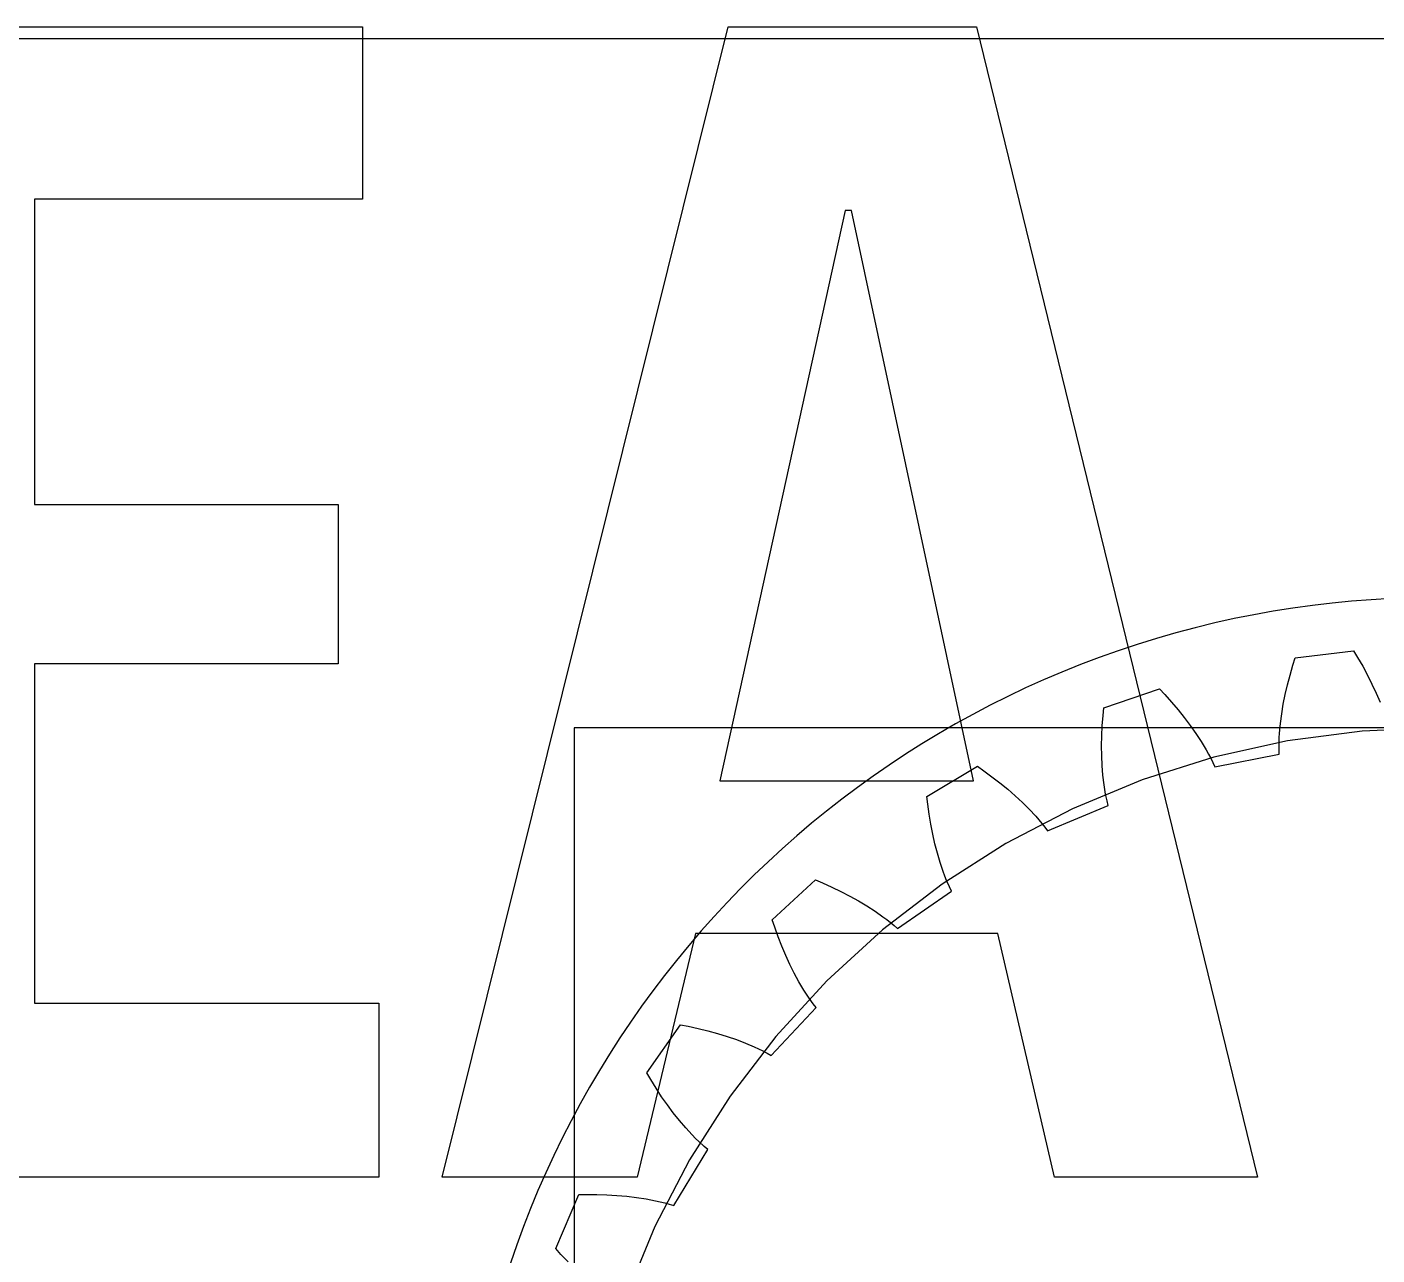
# Model space of a CAD drawing. Header units: millimetres. Extents: x -658 to 1307, y -81 to 472.
# Drawn here: x 450.84 to 459.83, y 374.62 to 382.79 of the extents above; entities that cross this region are included whole.
import ezdxf

# ---------------------------------------------------------------- set-up
doc = ezdxf.new("R2010")
doc.units = ezdxf.units.MM
doc.layers.get('0').update_dxf_attribs({"true_color": 0xffffff})
for name, color, linetype, true_color in [('a', 7, 'Continuous', 0xffffff), ('gears', 134, 'Continuous', 0x009987), ('Layer1', 252, 'Continuous', 0x777799), ('Layer2', 36, 'Continuous', 0x664400), ('Layer3', 134, 'Continuous', 0x009987), ('Layer4', 252, 'Continuous', 0x777799), ('servo', 36, 'Continuous', 0x664400), ('Version_1', 252, 'Continuous', 0x777799)]:
    doc.layers.add(name, color=color, linetype=linetype, true_color=true_color)

# ---------------------------------------------------------------- blocks, each defined once
blk = doc.blocks.new('Group_10')
at = {"layer": 'a'}
for p, q in [((4.61541, 12.37489), (4.996, 12.46753)), ((4.61541, 12.37489, 3), (4.996, 12.46753, 3)), ((4.996, 12.46753), (5.02758, 12.42695)), ((4.996, 12.46753, 3), (5.02758, 12.42695, 3)), ((4.996, 12.46753), (4.996, 12.46753, 3)), ((5.02758, 12.42695), (5.06812, 12.37241)), ((5.02758, 12.42695, 3), (5.06812, 12.37241, 3)), ((5.02758, 12.42695), (5.02758, 12.42695, 3)), ((4.59507, 12.25727), (4.60601, 12.32434)), ((4.59507, 12.25727, 3), (4.60601, 12.32434, 3)), ((4.60601, 12.32434), (4.61541, 12.37489)), ((4.60601, 12.32434, 3), (4.61541, 12.37489, 3)), ((4.60601, 12.32434), (4.60601, 12.32434, 3)), ((4.61541, 12.37489), (4.61541, 12.37489, 3)), ((5.06812, 12.37241), (5.10683, 12.31736)), ((5.06812, 12.37241, 3), (5.10683, 12.31736, 3)), ((5.06812, 12.37241), (5.06812, 12.37241, 3)), ((5.10683, 12.31736), (5.14362, 12.26183)), ((5.10683, 12.31736, 3), (5.14362, 12.26183, 3)), ((5.10683, 12.31736), (5.10683, 12.31736, 3)), ((4.58599, 12.19059), (4.59507, 12.25727)), ((4.58599, 12.19059, 3), (4.59507, 12.25727, 3)), ((4.59507, 12.25727), (4.59507, 12.25727, 3)), ((5.14362, 12.26183), (5.1784, 12.2058)), ((5.14362, 12.26183, 3), (5.1784, 12.2058, 3)), ((5.14362, 12.26183), (5.14362, 12.26183, 3)), ((4.57884, 12.12436), (4.58599, 12.19059)), ((4.57884, 12.12436, 3), (4.58599, 12.19059, 3)), ((4.58599, 12.19059), (4.58599, 12.19059, 3)), ((5.1784, 12.2058), (5.21106, 12.14928)), ((5.1784, 12.2058, 3), (5.21106, 12.14928, 3)), ((5.1784, 12.2058), (5.1784, 12.2058, 3)), ((3.38939, 11.89291), (3.74239, 12.06265)), ((3.38939, 11.89291, 3), (3.74239, 12.06265, 3)), ((3.74239, 12.06265), (3.78172, 12.02953)), ((3.74239, 12.06265, 3), (3.78172, 12.02953, 3)), ((3.74239, 12.06265), (3.74239, 12.06265, 3)), ((4.57067, 11.99341), (4.5737, 12.05861)), ((4.57067, 11.99341, 3), (4.5737, 12.05861, 3)), ((4.5737, 12.05861), (4.57884, 12.12436)), ((4.5737, 12.05861, 3), (4.57884, 12.12436, 3)), ((4.5737, 12.05861), (4.5737, 12.05861, 3)), ((4.57884, 12.12436), (4.57884, 12.12436, 3)), ((3.78172, 12.02953), (3.83272, 11.98461)), ((3.78172, 12.02953, 3), (3.83272, 11.98461, 3)), ((3.78172, 12.02953), (3.78172, 12.02953, 3)), ((3.83272, 11.98461), (3.88202, 11.93881)), ((3.83272, 11.98461, 3), (3.88202, 11.93881, 3)), ((3.83272, 11.98461), (3.83272, 11.98461, 3)), ((4.56989, 11.92881), (4.57067, 11.99341)), ((4.56989, 11.92881, 3), (4.57067, 11.99341, 3)), ((4.57067, 11.99341), (4.57067, 11.99341, 3)), ((3.3907, 11.84151), (3.38939, 11.89291)), ((3.3907, 11.84151, 3), (3.38939, 11.89291, 3)), ((3.38939, 11.89291), (3.38939, 11.89291, 3)), ((3.88202, 11.93881), (3.92956, 11.89213)), ((3.88202, 11.93881, 3), (3.92956, 11.89213, 3)), ((3.88202, 11.93881), (3.88202, 11.93881, 3)), ((3.92956, 11.89213), (3.97523, 11.84456)), ((3.92956, 11.89213, 3), (3.97523, 11.84456, 3)), ((3.92956, 11.89213), (3.92956, 11.89213, 3)), ((4.57156, 11.86491), (4.56989, 11.92881)), ((4.57156, 11.86491, 3), (4.56989, 11.92881, 3)), ((4.56989, 11.92881), (4.56989, 11.92881, 3)), ((4.5734, 11.83325), (4.57156, 11.86491)), ((4.5734, 11.83325, 3), (4.57156, 11.86491, 3)), ((4.57156, 11.86491), (4.57156, 11.86491, 3)), ((3.39394, 11.77362), (3.3907, 11.84151)), ((3.39394, 11.77362, 3), (3.3907, 11.84151, 3)), ((3.3907, 11.84151), (3.3907, 11.84151, 3)), ((3.97523, 11.84456), (4.01892, 11.79607)), ((3.97523, 11.84456, 3), (4.01892, 11.79607, 3)), ((3.97523, 11.84456), (3.97523, 11.84456, 3)), ((4.01892, 11.79607), (4.06049, 11.74662)), ((4.01892, 11.79607, 3), (4.06049, 11.74662, 3)), ((4.01892, 11.79607), (4.01892, 11.79607, 3)), ((4.57598, 11.80181), (4.5734, 11.83325)), ((4.57598, 11.80181, 3), (4.5734, 11.83325, 3)), ((4.5734, 11.83325), (4.5734, 11.83325, 3)), ((4.58141, 11.75512), (4.57598, 11.80181)), ((4.58141, 11.75512, 3), (4.57598, 11.80181, 3)), ((4.57598, 11.80181), (4.57598, 11.80181, 3)), ((3.39893, 11.70652), (3.39394, 11.77362)), ((3.39893, 11.70652, 3), (3.39394, 11.77362, 3)), ((3.39394, 11.77362), (3.39394, 11.77362, 3)), ((3.4057, 11.64025), (3.39893, 11.70652)), ((3.4057, 11.64025, 3), (3.39893, 11.70652, 3)), ((3.39893, 11.70652), (3.39893, 11.70652, 3)), ((4.06049, 11.74662), (4.09973, 11.69615)), ((4.06049, 11.74662, 3), (4.09973, 11.69615, 3)), ((4.06049, 11.74662), (4.06049, 11.74662, 3)), ((4.09973, 11.69615), (4.11838, 11.6705)), ((4.09973, 11.69615, 3), (4.11838, 11.6705, 3)), ((4.09973, 11.69615), (4.09973, 11.69615, 3)), ((4.16974, 11.59165), (4.58626, 11.72438)), ((4.16974, 11.59165, 3), (4.58626, 11.72438, 3)), ((4.58626, 11.72438), (4.58141, 11.75512)), ((4.58626, 11.72438, 3), (4.58141, 11.75512, 3)), ((4.58141, 11.75512), (4.58141, 11.75512, 3)), ((4.58626, 11.72438), (4.58626, 11.72438, 3)), ((3.41434, 11.57487), (3.4057, 11.64025)), ((3.41434, 11.57487, 3), (3.4057, 11.64025, 3)), ((3.4057, 11.64025), (3.4057, 11.64025, 3)), ((4.11838, 11.6705), (4.13632, 11.64456)), ((4.11838, 11.6705, 3), (4.13632, 11.64456, 3)), ((4.11838, 11.6705), (4.11838, 11.6705, 3)), ((4.13632, 11.64456), (4.15348, 11.61829)), ((4.13632, 11.64456, 3), (4.15348, 11.61829, 3)), ((4.13632, 11.64456), (4.13632, 11.64456, 3)), ((4.15348, 11.61829), (4.16974, 11.59165)), ((4.15348, 11.61829, 3), (4.16974, 11.59165, 3)), ((4.15348, 11.61829), (4.15348, 11.61829, 3)), ((3.42494, 11.51046), (3.41434, 11.57487)), ((3.42494, 11.51046, 3), (3.41434, 11.57487, 3)), ((3.41434, 11.57487), (3.41434, 11.57487, 3)), ((3.4376, 11.44711), (3.42494, 11.51046)), ((3.4376, 11.44711, 3), (3.42494, 11.51046, 3)), ((3.42494, 11.51046), (3.42494, 11.51046, 3)), ((4.16974, 11.59165), (4.16974, 11.59165, 3)), ((3.45252, 11.38495), (3.4376, 11.44711)), ((3.45252, 11.38495, 3), (3.4376, 11.44711, 3)), ((3.4376, 11.44711), (3.4376, 11.44711, 3)), ((2.29036, 11.16655), (2.60036, 11.40598)), ((2.29036, 11.16655, 3), (2.60036, 11.40598, 3)), ((2.60036, 11.40598), (2.64571, 11.38176)), ((2.60036, 11.40598, 3), (2.64571, 11.38176, 3)), ((2.60036, 11.40598), (2.60036, 11.40598, 3)), ((2.64571, 11.38176), (2.70494, 11.34842)), ((2.64571, 11.38176, 3), (2.70494, 11.34842, 3)), ((2.64571, 11.38176), (2.64571, 11.38176, 3)), ((2.70494, 11.34842), (2.76269, 11.31388)), ((2.70494, 11.34842, 3), (2.76269, 11.31388, 3)), ((2.70494, 11.34842), (2.70494, 11.34842, 3)), ((3.46091, 11.35437), (3.45252, 11.38495)), ((3.46091, 11.35437, 3), (3.45252, 11.38495, 3)), ((3.45252, 11.38495), (3.45252, 11.38495, 3)), ((3.46997, 11.32415), (3.46091, 11.35437)), ((3.46997, 11.32415, 3), (3.46091, 11.35437, 3)), ((3.46091, 11.35437), (3.46091, 11.35437, 3)), ((2.76269, 11.31388), (2.81889, 11.2781)), ((2.76269, 11.31388, 3), (2.81889, 11.2781, 3)), ((2.76269, 11.31388), (2.76269, 11.31388, 3)), ((2.81889, 11.2781), (2.87345, 11.24107)), ((2.81889, 11.2781, 3), (2.87345, 11.24107, 3)), ((2.81889, 11.2781), (2.81889, 11.2781, 3)), ((2.87345, 11.24107), (2.92627, 11.20272)), ((2.87345, 11.24107, 3), (2.92627, 11.20272, 3)), ((2.87345, 11.24107), (2.87345, 11.24107, 3)), ((3.1163, 11.03413), (3.49612, 11.25055)), ((3.1163, 11.03413, 3), (3.49612, 11.25055, 3)), ((3.48498, 11.27961), (3.46997, 11.32415)), ((3.48498, 11.27961, 3), (3.46997, 11.32415, 3)), ((3.46997, 11.32415), (3.46997, 11.32415, 3)), ((3.49612, 11.25055), (3.48498, 11.27961)), ((3.49612, 11.25055, 3), (3.48498, 11.27961, 3)), ((3.48498, 11.27961), (3.48498, 11.27961, 3)), ((3.49612, 11.25055), (3.49612, 11.25055, 3)), ((2.30233, 11.11655), (2.29036, 11.16655)), ((2.30233, 11.11655, 3), (2.29036, 11.16655, 3)), ((2.29036, 11.16655), (2.29036, 11.16655, 3)), ((2.92627, 11.20272), (2.97721, 11.16299)), ((2.92627, 11.20272, 3), (2.97721, 11.16299, 3)), ((2.92627, 11.20272), (2.92627, 11.20272, 3)), ((2.97721, 11.16299), (3.02608, 11.12178)), ((2.97721, 11.16299, 3), (3.02608, 11.12178, 3)), ((2.97721, 11.16299), (2.97721, 11.16299, 3)), ((2.31962, 11.05082), (2.30233, 11.11655)), ((2.31962, 11.05082, 3), (2.30233, 11.11655, 3)), ((2.30233, 11.11655), (2.30233, 11.11655, 3)), ((3.02608, 11.12178), (3.04966, 11.10058)), ((3.02608, 11.12178, 3), (3.04966, 11.10058, 3)), ((3.02608, 11.12178), (3.02608, 11.12178, 3)), ((3.04966, 11.10058), (3.07261, 11.07893)), ((3.04966, 11.10058, 3), (3.07261, 11.07893, 3)), ((3.04966, 11.10058), (3.04966, 11.10058, 3)), ((3.07261, 11.07893), (3.09485, 11.0568)), ((3.07261, 11.07893, 3), (3.09485, 11.0568, 3)), ((3.07261, 11.07893), (3.07261, 11.07893, 3)), ((3.09485, 11.0568), (3.1163, 11.03413)), ((3.09485, 11.0568, 3), (3.1163, 11.03413, 3)), ((3.09485, 11.0568), (3.09485, 11.0568, 3)), ((2.33844, 10.98622), (2.31962, 11.05082)), ((2.33844, 10.98622, 3), (2.31962, 11.05082, 3)), ((2.31962, 11.05082), (2.31962, 11.05082, 3)), ((2.35885, 10.9228), (2.33844, 10.98622)), ((2.35885, 10.9228, 3), (2.33844, 10.98622, 3)), ((2.33844, 10.98622), (2.33844, 10.98622, 3)), ((3.1163, 11.03413), (3.1163, 11.03413, 3)), ((2.38089, 10.86065), (2.35885, 10.9228)), ((2.38089, 10.86065, 3), (2.35885, 10.9228, 3)), ((2.35885, 10.9228), (2.35885, 10.9228, 3)), ((2.40465, 10.79985), (2.38089, 10.86065)), ((2.40465, 10.79985, 3), (2.38089, 10.86065, 3)), ((2.38089, 10.86065), (2.38089, 10.86065, 3)), ((2.43021, 10.74053), (2.40465, 10.79985)), ((2.43021, 10.74053, 3), (2.40465, 10.79985, 3)), ((2.40465, 10.79985), (2.40465, 10.79985, 3)), ((2.45773, 10.68282), (2.43021, 10.74053)), ((2.45773, 10.68282, 3), (2.43021, 10.74053, 3)), ((2.43021, 10.74053), (2.43021, 10.74053, 3)), ((2.47229, 10.65465), (2.45773, 10.68282)), ((2.47229, 10.65465, 3), (2.45773, 10.68282, 3)), ((2.45773, 10.68282), (2.45773, 10.68282, 3)), ((2.48743, 10.62698), (2.47229, 10.65465)), ((2.48743, 10.62698, 3), (2.47229, 10.65465, 3)), ((2.47229, 10.65465), (2.47229, 10.65465, 3)), ((2.51138, 10.58654), (2.48743, 10.62698)), ((2.51138, 10.58654, 3), (2.48743, 10.62698, 3)), ((2.48743, 10.62698), (2.48743, 10.62698, 3)), ((1.36637, 10.22757), (1.61982, 10.52622)), ((1.36637, 10.22757, 3), (1.61982, 10.52622, 3)), ((1.61982, 10.52622), (1.66921, 10.51195)), ((1.61982, 10.52622, 3), (1.66921, 10.51195, 3)), ((1.61982, 10.52622), (1.61982, 10.52622, 3)), ((2.20179, 10.26976), (2.52831, 10.56042)), ((2.20179, 10.26976, 3), (2.52831, 10.56042, 3)), ((2.52831, 10.56042), (2.51138, 10.58654)), ((2.52831, 10.56042, 3), (2.51138, 10.58654, 3)), ((2.51138, 10.58654), (2.51138, 10.58654, 3)), ((2.52831, 10.56042), (2.52831, 10.56042, 3)), ((1.66921, 10.51195), (1.73408, 10.49166)), ((1.66921, 10.51195, 3), (1.73408, 10.49166, 3)), ((1.66921, 10.51195), (1.66921, 10.51195, 3)), ((1.73408, 10.49166), (1.79774, 10.46988)), ((1.73408, 10.49166, 3), (1.79774, 10.46988, 3)), ((1.73408, 10.49166), (1.73408, 10.49166, 3)), ((1.79774, 10.46988), (1.86015, 10.44657)), ((1.79774, 10.46988, 3), (1.86015, 10.44657, 3)), ((1.79774, 10.46988), (1.79774, 10.46988, 3)), ((1.86015, 10.44657), (1.92122, 10.42169)), ((1.86015, 10.44657, 3), (1.92122, 10.42169, 3)), ((1.86015, 10.44657), (1.86015, 10.44657, 3)), ((1.92122, 10.42169), (1.98086, 10.39516)), ((1.92122, 10.42169, 3), (1.98086, 10.39516, 3)), ((1.92122, 10.42169), (1.92122, 10.42169, 3)), ((1.98086, 10.39516), (2.03895, 10.36689)), ((1.98086, 10.39516, 3), (2.03895, 10.36689, 3)), ((1.98086, 10.39516), (1.98086, 10.39516, 3)), ((2.03895, 10.36689), (2.09532, 10.33674)), ((2.03895, 10.36689, 3), (2.09532, 10.33674, 3)), ((2.03895, 10.36689), (2.03895, 10.36689, 3)), ((2.09532, 10.33674), (2.1228, 10.3209)), ((2.09532, 10.33674, 3), (2.1228, 10.3209, 3)), ((2.09532, 10.33674), (2.09532, 10.33674, 3)), ((2.1228, 10.3209), (2.14974, 10.3045)), ((2.1228, 10.3209, 3), (2.14974, 10.3045, 3)), ((2.1228, 10.3209), (2.1228, 10.3209, 3)), ((2.14974, 10.3045), (2.1761, 10.28748)), ((2.14974, 10.3045, 3), (2.1761, 10.28748, 3)), ((2.14974, 10.3045), (2.14974, 10.3045, 3)), ((2.1761, 10.28748), (2.20179, 10.26976)), ((2.1761, 10.28748, 3), (2.20179, 10.26976, 3)), ((2.1761, 10.28748), (2.1761, 10.28748, 3)), ((2.20179, 10.26976), (2.20179, 10.26976, 3)), ((1.38847, 10.18115), (1.36637, 10.22757)), ((1.38847, 10.18115, 3), (1.36637, 10.22757, 3)), ((1.36637, 10.22757), (1.36637, 10.22757, 3)), ((1.41905, 10.12045), (1.38847, 10.18115)), ((1.41905, 10.12045, 3), (1.38847, 10.18115, 3)), ((1.38847, 10.18115), (1.38847, 10.18115, 3)), ((1.45089, 10.06117), (1.41905, 10.12045)), ((1.45089, 10.06117, 3), (1.41905, 10.12045, 3)), ((1.41905, 10.12045), (1.41905, 10.12045, 3)), ((1.48404, 10.00339), (1.45089, 10.06117)), ((1.48404, 10.00339, 3), (1.45089, 10.06117, 3)), ((1.45089, 10.06117), (1.45089, 10.06117, 3)), ((1.51852, 9.94718), (1.48404, 10.00339)), ((1.51852, 9.94718, 3), (1.48404, 10.00339, 3)), ((1.48404, 10.00339), (1.48404, 10.00339, 3)), ((1.5544, 9.89265), (1.51852, 9.94718)), ((1.5544, 9.89265, 3), (1.51852, 9.94718, 3)), ((1.51852, 9.94718), (1.51852, 9.94718, 3)), ((1.59174, 9.83993), (1.5544, 9.89265)), ((1.59174, 9.83993, 3), (1.5544, 9.89265, 3)), ((1.5544, 9.89265), (1.5544, 9.89265, 3)), ((1.63065, 9.78921), (1.59174, 9.83993)), ((1.63065, 9.78921, 3), (1.59174, 9.83993, 3)), ((1.59174, 9.83993), (1.59174, 9.83993, 3)), ((1.65075, 9.76468), (1.63065, 9.78921)), ((1.65075, 9.76468, 3), (1.63065, 9.78921, 3)), ((1.63065, 9.78921), (1.63065, 9.78921, 3)), ((1.67132, 9.74076), (1.65075, 9.76468)), ((1.67132, 9.74076, 3), (1.65075, 9.76468, 3)), ((1.65075, 9.76468), (1.65075, 9.76468, 3)), ((1.70315, 9.70618), (1.67132, 9.74076)), ((1.70315, 9.70618, 3), (1.67132, 9.74076, 3)), ((1.67132, 9.74076), (1.67132, 9.74076, 3)), ((1.46619, 9.33196), (1.72514, 9.68416)), ((1.46619, 9.33196, 3), (1.72514, 9.68416, 3)), ((1.72514, 9.68416), (1.70315, 9.70618)), ((1.72514, 9.68416, 3), (1.70315, 9.70618, 3)), ((1.70315, 9.70618), (1.70315, 9.70618, 3)), ((1.72514, 9.68416), (1.72514, 9.68416, 3)), ((0.65779, 9.117), (0.84361, 9.46181)), ((0.65779, 9.117, 3), (0.84361, 9.46181, 3)), ((0.84361, 9.46181), (0.89489, 9.45813)), ((0.84361, 9.46181, 3), (0.89489, 9.45813, 3)), ((0.84361, 9.46181), (0.84361, 9.46181, 3)), ((0.89489, 9.45813), (0.96256, 9.45177)), ((0.89489, 9.45813, 3), (0.96256, 9.45177, 3)), ((0.89489, 9.45813), (0.89489, 9.45813, 3)), ((0.96256, 9.45177), (1.02936, 9.4437)), ((0.96256, 9.45177, 3), (1.02936, 9.4437, 3)), ((0.96256, 9.45177), (0.96256, 9.45177, 3)), ((1.02936, 9.4437), (1.09525, 9.43388)), ((1.02936, 9.4437, 3), (1.09525, 9.43388, 3)), ((1.02936, 9.4437), (1.02936, 9.4437, 3)), ((1.09525, 9.43388), (1.16016, 9.42223)), ((1.09525, 9.43388, 3), (1.16016, 9.42223, 3)), ((1.09525, 9.43388), (1.09525, 9.43388, 3)), ((1.16016, 9.42223), (1.22401, 9.40868)), ((1.16016, 9.42223, 3), (1.22401, 9.40868, 3)), ((1.16016, 9.42223), (1.16016, 9.42223, 3)), ((1.22401, 9.40868), (1.28671, 9.39311)), ((1.22401, 9.40868, 3), (1.28671, 9.39311, 3)), ((1.22401, 9.40868), (1.22401, 9.40868, 3)), ((1.28671, 9.39311), (1.34812, 9.37534)), ((1.28671, 9.39311, 3), (1.34812, 9.37534, 3)), ((1.28671, 9.39311), (1.28671, 9.39311, 3)), ((1.34812, 9.37534), (1.37829, 9.36556)), ((1.34812, 9.37534, 3), (1.37829, 9.36556, 3)), ((1.34812, 9.37534), (1.34812, 9.37534, 3)), ((1.37829, 9.36556), (1.40805, 9.35512)), ((1.37829, 9.36556, 3), (1.40805, 9.35512, 3)), ((1.37829, 9.36556), (1.37829, 9.36556, 3)), ((1.40805, 9.35512), (1.43737, 9.34395)), ((1.40805, 9.35512, 3), (1.43737, 9.34395, 3)), ((1.40805, 9.35512), (1.40805, 9.35512, 3)), ((1.43737, 9.34395), (1.46619, 9.33196)), ((1.43737, 9.34395, 3), (1.46619, 9.33196, 3)), ((1.43737, 9.34395), (1.43737, 9.34395, 3)), ((1.46619, 9.33196), (1.46619, 9.33196, 3)), ((0.68907, 9.07619), (0.65779, 9.117)), ((0.68907, 9.07619, 3), (0.65779, 9.117, 3)), ((0.65779, 9.117), (0.65779, 9.117, 3)), ((0.73159, 9.02317), (0.68907, 9.07619)), ((0.73159, 9.02317, 3), (0.68907, 9.07619, 3)), ((0.68907, 9.07619), (0.68907, 9.07619, 3)), ((0.77507, 8.97181), (0.73159, 9.02317)), ((0.77507, 8.97181, 3), (0.73159, 9.02317, 3)), ((0.73159, 9.02317), (0.73159, 9.02317, 3)), ((0.8195, 8.92218), (0.77507, 8.97181)), ((0.8195, 8.92218, 3), (0.77507, 8.97181, 3)), ((0.77507, 8.97181), (0.77507, 8.97181, 3)), ((0.86492, 8.87437), (0.8195, 8.92218)), ((0.86492, 8.87437, 3), (0.8195, 8.92218, 3)), ((0.8195, 8.92218), (0.8195, 8.92218, 3)), ((0.91135, 8.82849), (0.86492, 8.87437)), ((0.91135, 8.82849, 3), (0.86492, 8.87437, 3)), ((0.86492, 8.87437), (0.86492, 8.87437, 3)), ((0.95883, 8.78468), (0.91135, 8.82849)), ((0.95883, 8.78468, 3), (0.91135, 8.82849, 3)), ((0.91135, 8.82849), (0.91135, 8.82849, 3)), ((1.00744, 8.74316), (0.95883, 8.78468)), ((1.00744, 8.74316, 3), (0.95883, 8.78468, 3)), ((0.95883, 8.78468), (0.95883, 8.78468, 3)), ((1.0322, 8.72335), (1.00744, 8.74316)), ((1.0322, 8.72335, 3), (1.00744, 8.74316, 3)), ((1.00744, 8.74316), (1.00744, 8.74316, 3)), ((1.05729, 8.70423), (1.0322, 8.72335)), ((1.05729, 8.70423, 3), (1.0322, 8.72335, 3)), ((1.0322, 8.72335), (1.0322, 8.72335, 3)), ((0.94164, 8.26171), (1.12171, 8.66005)), ((0.94164, 8.26171, 3), (1.12171, 8.66005, 3)), ((1.09562, 8.67702), (1.05729, 8.70423)), ((1.09562, 8.67702, 3), (1.05729, 8.70423, 3)), ((1.05729, 8.70423), (1.05729, 8.70423, 3)), ((1.12171, 8.66005), (1.09562, 8.67702)), ((1.12171, 8.66005, 3), (1.09562, 8.67702, 3)), ((1.09562, 8.67702), (1.09562, 8.67702, 3)), ((1.12171, 8.66005), (1.12171, 8.66005, 3)), ((0.3566, 8.26635), (0.4241, 8.27419)), ((0.3566, 8.26635, 3), (0.4241, 8.27419, 3)), ((0.4241, 8.27419), (0.49113, 8.28019)), ((0.4241, 8.27419, 3), (0.49113, 8.28019, 3)), ((0.4241, 8.27419), (0.4241, 8.27419, 3)), ((0.49113, 8.28019), (0.55762, 8.28428)), ((0.49113, 8.28019, 3), (0.55762, 8.28428, 3)), ((0.49113, 8.28019), (0.49113, 8.28019, 3)), ((0.55762, 8.28428), (0.62353, 8.28639)), ((0.55762, 8.28428, 3), (0.62353, 8.28639, 3)), ((0.55762, 8.28428), (0.55762, 8.28428, 3)), ((0.62353, 8.28639), (0.68881, 8.28641)), ((0.62353, 8.28639, 3), (0.68881, 8.28641, 3)), ((0.62353, 8.28639), (0.62353, 8.28639, 3)), ((0.68881, 8.28641), (0.75337, 8.28421)), ((0.68881, 8.28641, 3), (0.75337, 8.28421, 3)), ((0.68881, 8.28641), (0.68881, 8.28641, 3)), ((0.75337, 8.28421), (0.81713, 8.2796)), ((0.75337, 8.28421, 3), (0.81713, 8.2796, 3)), ((0.75337, 8.28421), (0.75337, 8.28421, 3)), ((0.81713, 8.2796), (0.84867, 8.2763)), ((0.81713, 8.2796, 3), (0.84867, 8.2763, 3)), ((0.81713, 8.2796), (0.81713, 8.2796, 3)), ((0.84867, 8.2763), (0.87996, 8.27228)), ((0.84867, 8.2763, 3), (0.87996, 8.27228, 3)), ((0.84867, 8.2763), (0.84867, 8.2763, 3)), ((0.87996, 8.27228), (0.91096, 8.26745)), ((0.87996, 8.27228, 3), (0.91096, 8.26745, 3)), ((0.87996, 8.27228), (0.87996, 8.27228, 3)), ((0.1956, 7.88337), (0.30567, 8.25929)), ((0.1956, 7.88337, 3), (0.30567, 8.25929, 3)), ((0.30567, 8.25929), (0.3566, 8.26635)), ((0.30567, 8.25929, 3), (0.3566, 8.26635, 3)), ((0.30567, 8.25929), (0.30567, 8.25929, 3)), ((0.3566, 8.26635), (0.3566, 8.26635, 3)), ((0.91096, 8.26745), (0.94164, 8.26171)), ((0.91096, 8.26745, 3), (0.94164, 8.26171, 3)), ((0.91096, 8.26745), (0.91096, 8.26745, 3)), ((0.94164, 8.26171), (0.94164, 8.26171, 3)), ((0.23468, 7.84996), (0.1956, 7.88337)), ((0.23468, 7.84996, 3), (0.1956, 7.88337, 3)), ((0.1956, 7.88337), (0.1956, 7.88337, 3)), ((0.28729, 7.80694), (0.23468, 7.84996)), ((0.28729, 7.80694, 3), (0.23468, 7.84996, 3)), ((0.23468, 7.84996), (0.23468, 7.84996, 3))]:
    blk.add_line(p, q, dxfattribs=at)
blk = doc.blocks.new('MicroServo_9g')
for p, q in [((4.5, 18.5), (4.5, 18.5, 11.5)), ((4.5, 16), (4.5, 16, 11.5)), ((4.5, 0), (4.5, 0, 11.5))]:
    blk.add_line(p, q)
blk = doc.blocks.new('9g_Servo')
blk.add_blockref('MicroServo_9g', (-4.5, 0))
blk = doc.blocks.new('Group_11')
at = {"layer": 'Layer1', "color": 18, "true_color": 0x000000}
for p, q in [((10.056, 31.6661, 5), (13.4842, 31.6661, 5)), ((13.4842, 31.6661, 5), (13.4842, 30.5195, 5)), ((14.014, 24.009, 5), (15.9175, 31.6661, 5)), ((15.9175, 31.6661, 5), (17.5721, 31.6661, 5)), ((17.5721, 31.6661, 5), (19.4428, 24.009, 5)), ((13.4842, 30.5195, 5), (11.2993, 30.5195, 5)), ((11.2993, 30.5195, 5), (11.2993, 28.4866, 5)), ((16.6961, 30.4437, 5), (15.863, 26.6479, 5)), ((16.7391, 30.4437, 5), (16.6961, 30.4437, 5)), ((17.5504, 26.6479, 5), (16.7391, 30.4437, 5)), ((11.2993, 28.4866, 5), (13.3216, 28.4866, 5)), ((13.3216, 28.4866, 5), (13.3216, 27.4269, 5)), ((13.3216, 27.4269, 5), (11.2993, 27.4269, 5)), ((11.2993, 27.4269, 5), (11.2993, 25.1662, 5)), ((15.863, 26.6479, 5), (17.5504, 26.6479, 5)), ((15.7008, 25.6313, 5), (15.3111, 24.009, 5)), ((17.7124, 25.6313, 5), (15.7008, 25.6313, 5)), ((18.0906, 24.009, 5), (17.7124, 25.6313, 5)), ((11.2993, 25.1662, 5), (13.5924, 25.1662, 5)), ((13.5924, 25.1662, 5), (13.5924, 24.009, 5)), ((13.5924, 24.009, 5), (10.056, 24.009, 5)), ((15.3111, 24.009, 5), (14.014, 24.009, 5)), ((19.4428, 24.009, 5), (18.0906, 24.009, 5))]:
    blk.add_line(p, q, dxfattribs=at)
blk = doc.blocks.new('Group_4')
for p, q in [((19.5791, 27.6644), (19.5791, 27.6644, 3)), ((18.7687, 27.4777), (18.7687, 27.4777, 3)), ((17.9887, 27.1891), (17.9887, 27.1891, 3)), ((17.252, 26.8032), (17.252, 26.8032, 3)), ((16.5706, 26.3264), (16.5706, 26.3264, 3)), ((15.9557, 25.7665), (15.9557, 25.7665, 3)), ((15.4173, 25.1327), (15.4173, 25.1327, 3)), ((14.9642, 24.4353), (14.9642, 24.4353, 3)), ((14.6038, 23.6857), (14.6038, 23.6857, 3))]:
    blk.add_line(p, q)
for centre in [(20.6302, 21.25), (20.6302, 21.25, 3)]:
    blk.add_arc(centre, 6.5, 33.28408, 326.71592)
blk = doc.blocks.new('Group_14')
for p, q in [((97.2, 31.5884, 3.0012), (0, 31.5884, 3.0012)), ((97.2, 31.5882, 0.0012), (0, 31.5882, 0.0012)), ((14.893, 27.0002, 3.0035), (14.8917, 21.2495, 3.0047)), ((14.893, 27, 0.0035), (14.8917, 21.2493, 0.0047)), ((26.393, 27.0002, 3.0035), (14.893, 27.0002, 3.0035)), ((14.893, 27, 0.0035), (14.893, 27.0002, 3.0035)), ((26.393, 27, 0.0035), (14.893, 27, 0.0035))]:
    blk.add_line(p, q)
blk = doc.blocks.new('Group_3')
for p, q in [((20.1391, 26.9787, -0.001), (20.1391, 26.9787, 4.999)), ((19.6418, 26.9131, -0.0008), (19.6418, 26.9131, 4.9992)), ((19.1521, 26.8044, -0.0006), (19.1521, 26.8044, 4.9994)), ((18.6737, 26.6535, -0.0004), (18.6737, 26.6535, 4.9996)), ((18.2103, 26.4614, -0.0002), (18.2103, 26.4614, 4.9998)), ((17.7654, 26.2296, 0), (17.7654, 26.2296, 5)), ((17.3424, 25.96, 0.0002), (17.3424, 25.96, 5.0002)), ((16.9445, 25.6545, 0.0003), (16.9445, 25.6545, 5.0003)), ((16.5748, 25.3156, 0.0005), (16.5748, 25.3156, 5.0005)), ((16.236, 24.9456, 0.0006), (16.236, 24.9456, 5.0006)), ((15.9307, 24.5476, 0.0008), (15.9307, 24.5476, 5.0008)), ((15.6613, 24.1245, 0.0009), (15.6613, 24.1245, 5.0009)), ((15.4298, 23.6795, 0.001), (15.4298, 23.6795, 5.001))]:
    blk.add_line(p, q)
for points in [[(20.6402, 27.0007, -0.0012), (20.1391, 26.9787, -0.001), (19.6418, 26.9131, -0.0008), (19.1521, 26.8044, -0.0006), (18.6737, 26.6535, -0.0004), (18.2103, 26.4614, -0.0002), (17.7654, 26.2296, 0), (17.3424, 25.96, 0.0002), (16.9445, 25.6545, 0.0003), (16.5748, 25.3156, 0.0005), (16.236, 24.9456, 0.0006), (15.9307, 24.5476, 0.0008), (15.6613, 24.1245, 0.0009), (15.4298, 23.6795, 0.001), (15.238, 23.216, 0.001), (15.0872, 22.7375, 0.0011), (14.9788, 22.2478, 0.0011), (14.9134, 21.7504, 0.0012), (14.8917, 21.2493, 0.0012)], [(20.6402, 27.0007, 4.9988), (20.1391, 26.9787, 4.999), (19.6418, 26.9131, 4.9992), (19.1521, 26.8044, 4.9994), (18.6737, 26.6535, 4.9996), (18.2103, 26.4614, 4.9998), (17.7654, 26.2296, 5), (17.3424, 25.96, 5.0002), (16.9445, 25.6545, 5.0003), (16.5748, 25.3156, 5.0005), (16.236, 24.9456, 5.0006), (15.9307, 24.5476, 5.0008), (15.6613, 24.1245, 5.0009), (15.4298, 23.6795, 5.001), (15.238, 23.216, 5.001), (15.0872, 22.7375, 5.0011), (14.9788, 22.2478, 5.0011), (14.9134, 21.7504, 5.0012), (14.8917, 21.2493, 5.0012)]]:
    blk.add_polyline3d(points)
blk = doc.blocks.new('Group_28')
at = {"layer": 'gears', "color": 161, "true_color": 0x9999ff, "extrusion": (-1.93333e-09, 2.06777e-09, 1), "rotation": 353.1639999999949}
blk.add_blockref('Group_10', (40.1373, 15.7287, 26.5002), dxfattribs=at)
at = {"layer": 'Layer1', "color": 153, "true_color": 0x6495ed}
blk.add_blockref('Group_11', (26.5, 0.0002, 29.5002), dxfattribs=at)
at = {"layer": 'Layer2'}
blk.add_blockref('Group_4', (26.5, 0.1173, 26.5002), dxfattribs=at)
at = {"layer": 'Layer3'}
blk.add_blockref('Group_3', (26.5, 0.0002, 21.5002), dxfattribs=at)
at = {"layer": 'Layer4'}
blk.add_blockref('Group_14', (26.5, 0, 18.4966), dxfattribs=at)
at = {"layer": 'servo', "color": 131, "true_color": 0x65ffff, "extrusion": (-1, -1.49036e-08, 2.98023e-08), "rotation": 1.7075486689e-06}
blk.add_blockref('9g_Servo', (-27.0002, 0.0002, -52.893), dxfattribs=at)

msp = doc.modelspace()

# ---------------------------------------------------------------- block references
at = {"layer": 'Version_1'}
msp.add_blockref('Group_28', (413.0921, 351.1267, -31.271), dxfattribs=at)

doc.saveas('drawing.dxf')
